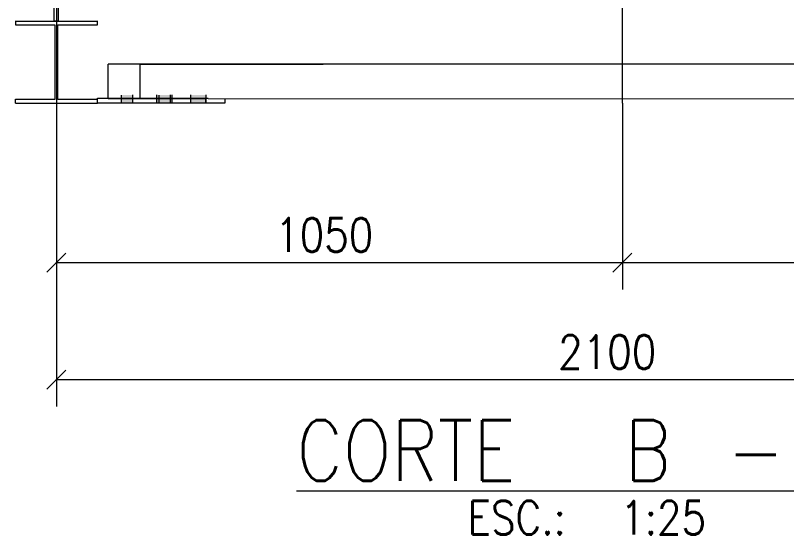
# Model space of a CAD drawing. Header units: millimetres. Extents: x -753 to 90, y 56274 to 56868.
# Drawn here: x -45 to 12.2, y 56650.9 to 56689.5 of the extents above; entities that cross this region are included whole.
import ezdxf

# ---------------------------------------------------------------- set-up
doc = ezdxf.new("R2010")
doc.units = ezdxf.units.MM
doc.linetypes.add('XKITLINE00', pattern=[0])
for name, color, linetype, lineweight in [('Cota', 4, 'Continuous', 0), ('Grelha', 4, 'Continuous', 0), ('Outro tipo de objeto', 7, 'Continuous', 0), ('Parafuso', 3, 'Continuous', 0), ('Peça', 2, 'Continuous', 0)]:
    doc.layers.add(name, color=color, linetype=linetype, lineweight=lineweight)
doc.styles.add('ROMANS', font='romans__.ttf')

# ---------------------------------------------------------------- blocks, each defined once
blk = doc.blocks.new('*A3')
at = {"layer": 'Grelha', "color": 7, "linetype": 'XKITLINE00', "lineweight": 0}
blk.add_line((0, 56682.951), (0, 56768.892), dxfattribs=at)
blk = doc.blocks.new('*A13')
at = {"layer": 'Peça', "color": 1, "linetype": 'XKITLINE00', "lineweight": 0}
for p, q in [((38.16, 56685.832), (-38.16, 56685.832)), ((-38.16, 56683.292), (-38.16, 56685.832)), ((38.16, 56683.292), (38.16, 56685.832)), ((-38.16, 56683.292), (-35.791, 56683.292)), ((26.053, 56683.292), (38.16, 56683.292))]:
    blk.add_line(p, q, dxfattribs=at)
blk = doc.blocks.new('*A14')
at = {"layer": 'Peça', "color": 1, "linetype": 'XKITLINE00', "lineweight": 0}
for p, q in [((20.139, 56685.798), (-35.791, 56685.828)), ((-35.791, 56683.288), (-35.791, 56685.828)), ((20.145, 56683.258), (20.139, 56685.798)), ((20.73, 56685.798), (20.139, 56685.798)), ((20.73, 56685.798), (20.735, 56683.512)), ((-35.791, 56683.288), (-30.907, 56683.286)), ((-30.735, 56683.286), (20.145, 56683.258)), ((20.145, 56683.258), (26.053, 56683.258)), ((26.052, 56683.512), (20.735, 56683.515)), ((20.735, 56683.512), (26.052, 56683.512)), ((26.053, 56683.258), (26.052, 56683.512))]:
    blk.add_line(p, q, dxfattribs=at)
blk = doc.blocks.new('*A68')
at = {"layer": 'Outro tipo de objeto', "color": 1, "linetype": 'XKITLINE00', "lineweight": 0}
blk.add_line((-24.187, 56654.167), (20.916, 56654.167), dxfattribs=at)
at = {"layer": 'Outro tipo de objeto', "color": 1, "style": 'ROMANS', "width": 0.85}
for s, p in [('CORTE', (-24.187, 56654.917)), ('B', (0.172, 56654.917)), ('B', (15.57, 56654.917)), ('-', (7.768, 56654.917))]:
    blk.add_text(s, height=4.5, dxfattribs=at).set_placement(p)
at = {"layer": 'Outro tipo de objeto', "color": 3, "style": 'ROMANS', "width": 0.85}
for s, p in [('ESC.:', (-11.482, 56650.917)), ('1:25', (-0.165, 56650.917))]:
    blk.add_text(s, height=2.5, dxfattribs=at).set_placement(p)
blk = doc.blocks.new('*A74')
at = {"layer": 'Peça', "color": 1, "linetype": 'XKITLINE00', "lineweight": 0}
for p, q in [((-45.04, 56689.065), (-45.04, 56688.754)), ((-45.04, 56689.018), (-38.96, 56689.018)), ((-38.96, 56688.754), (-38.96, 56689.065)), ((-45.04, 56688.754), (-42.116, 56688.754)), ((-42.116, 56688.754), (-42.116, 56683.202)), ((-41.884, 56683.202), (-41.884, 56688.754)), ((-41.884, 56688.754), (-38.96, 56688.754)), ((-45.04, 56682.938), (-45.04, 56683.249)), ((-42.116, 56683.202), (-45.04, 56683.202)), ((-38.96, 56683.202), (-41.884, 56683.202)), ((-38.96, 56682.938), (-38.96, 56683.229)), ((-45.04, 56682.938), (-38.96, 56682.938))]:
    blk.add_line(p, q, dxfattribs=at)
blk = doc.blocks.new('*A75')
at = {"layer": 'Peça', "color": 1, "linetype": 'XKITLINE00', "lineweight": 0}
for p, q in [((-35.791, 56685.832), (-35.791, 56685.838)), ((-35.791, 56685.838), (-35.682, 56685.838)), ((-35.682, 56685.838), (-22.217, 56685.845)), ((-35.682, 56685.838), (-35.682, 56685.832))]:
    blk.add_line(p, q, dxfattribs=at)
blk = doc.blocks.new('*A81')
at = {"layer": 'Peça', "color": 1, "linetype": 'XKITLINE00', "lineweight": 0}
for p, q in [((-41.84, 56696.534), (-42.16, 56696.534)), ((-42.16, 56696.516), (-41.84, 56696.516)), ((-41.84, 56689.041), (-41.84, 56696.534)), ((-42.16, 56689.041), (-42.16, 56694.182)), ((-42.16, 56693.905), (-41.84, 56693.905)), ((-42.16, 56689.041), (-41.84, 56689.041))]:
    blk.add_line(p, q, dxfattribs=at)
blk = doc.blocks.new('*A82')
at = {"layer": 'Peça', "color": 1, "linetype": 'XKITLINE00', "lineweight": 0}
for p, q in [((-38.96, 56683.202), (-38.96, 56683.301)), ((-38.96, 56683.301), (-38.16, 56683.301)), ((-30.907, 56683.285), (-38.96, 56683.285)), ((-30.735, 56683.286), (-30.907, 56683.285)), ((-30.907, 56682.965), (-30.907, 56683.285)), ((-29.471, 56682.969), (-29.471, 56683.285)), ((-38.96, 56682.965), (-30.907, 56682.965)), ((-30.907, 56682.965), (-29.471, 56682.969))]:
    blk.add_line(p, q, dxfattribs=at)
blk = doc.blocks.new('*A85')
at = {"layer": 'Parafuso'}
for points in [[(-36.34, 56683.548), (-36.34, 56683.294), (-37.18, 56683.293), (-37.18, 56683.547)], [(-36.34, 56683.294), (-36.34, 56682.974), (-37.18, 56682.973), (-37.18, 56683.293)], [(-33.54, 56683.548), (-33.54, 56683.294), (-34.38, 56683.293), (-34.38, 56683.547)], [(-33.54, 56683.294), (-33.54, 56682.974), (-34.38, 56682.973), (-34.38, 56683.293)]]:
    blk.add_hatch(color=7, dxfattribs=at).paths.add_polyline_path(points, flags=17)
at = {"layer": 'Parafuso', "color": 7, "linetype": 'XKITLINE00', "lineweight": 0}
for p, q in [((-37.18, 56683.293), (-37.18, 56683.547)), ((-37.18, 56682.973), (-37.18, 56683.293)), ((-36.34, 56683.294), (-36.34, 56683.548)), ((-36.34, 56682.974), (-36.34, 56683.294)), ((-34.38, 56683.293), (-34.38, 56683.547)), ((-34.38, 56682.973), (-34.38, 56683.293)), ((-33.54, 56683.294), (-33.54, 56683.548)), ((-33.54, 56682.974), (-33.54, 56683.294))]:
    blk.add_line(p, q, dxfattribs=at)
blk = doc.blocks.new('*A86')
at = {"layer": 'Parafuso'}
for points in [[(-33.421, 56683.543), (-33.421, 56683.289), (-34.541, 56683.289), (-34.541, 56683.543)], [(-33.421, 56683.289), (-33.421, 56682.969), (-34.541, 56682.969), (-34.541, 56683.289)], [(-30.893, 56683.542), (-30.893, 56683.288), (-32.013, 56683.287), (-32.013, 56683.541)], [(-30.893, 56683.288), (-30.893, 56682.968), (-32.013, 56682.967), (-32.013, 56683.287)]]:
    blk.add_hatch(color=7, dxfattribs=at).paths.add_polyline_path(points, flags=17)
at = {"layer": 'Parafuso', "color": 7, "linetype": 'XKITLINE00', "lineweight": 0}
for p, q in [((-34.541, 56683.289), (-34.541, 56683.543)), ((-34.541, 56682.969), (-34.541, 56683.289)), ((-33.421, 56683.289), (-33.421, 56683.543)), ((-33.421, 56682.969), (-33.421, 56683.289)), ((-32.013, 56683.287), (-32.013, 56683.541)), ((-32.013, 56682.967), (-32.013, 56683.287)), ((-30.893, 56683.288), (-30.893, 56683.542)), ((-30.893, 56682.968), (-30.893, 56683.288))]:
    blk.add_line(p, q, dxfattribs=at)
blk = doc.blocks.new('*A87')
at = {"layer": 'Parafuso'}
for points in [[(-33.421, 56683.551), (-33.421, 56683.297), (-34.541, 56683.298), (-34.541, 56683.552)], [(-33.421, 56683.297), (-33.421, 56682.977), (-34.541, 56682.978), (-34.541, 56683.298)], [(-30.893, 56683.553), (-30.893, 56683.299), (-32.013, 56683.299), (-32.013, 56683.553)], [(-30.893, 56683.299), (-30.893, 56682.979), (-32.013, 56682.979), (-32.013, 56683.299)]]:
    blk.add_hatch(color=7, dxfattribs=at).paths.add_polyline_path(points, flags=17)
at = {"layer": 'Parafuso', "color": 7, "linetype": 'XKITLINE00', "lineweight": 0}
for p, q in [((-34.541, 56683.298), (-34.541, 56683.552)), ((-34.541, 56682.978), (-34.541, 56683.298)), ((-33.421, 56683.297), (-33.421, 56683.551)), ((-33.421, 56682.977), (-33.421, 56683.297)), ((-32.013, 56683.299), (-32.013, 56683.553)), ((-32.013, 56682.979), (-32.013, 56683.299)), ((-30.893, 56683.299), (-30.893, 56683.553)), ((-30.893, 56682.979), (-30.893, 56683.299))]:
    blk.add_line(p, q, dxfattribs=at)
blk = doc.blocks.new('*A2138')
at = {"layer": 'Cota', "color": 7, "linetype": 'XKITLINE00', "lineweight": 0}
for p, q in [((42, 56730.961), (42, 56669.109)), ((0, 56682.951), (0, 56669.109)), ((0.707, 56671.816), (-0.707, 56670.402)), ((42.707, 56671.816), (41.293, 56670.402)), ((0, 56671.109), (42, 56671.109))]:
    blk.add_line(p, q, dxfattribs=at)
at = {"layer": 'Cota', "color": 3}
for p in [(0, 56671.109), (42, 56671.109)]:
    blk.add_point(p, dxfattribs=at)
at = {"layer": 'Cota', "color": 3, "style": 'ROMANS', "width": 0.85}
blk.add_text('1050', height=2.5, dxfattribs=at).set_placement((16.229, 56671.909))
blk = doc.blocks.new('*A2139')
at = {"layer": 'Cota', "color": 7, "linetype": 'XKITLINE00', "lineweight": 0}
for p, q in [((-42, 56730.938), (-42, 56660.417)), ((42, 56730.985), (42, 56660.417)), ((-41.293, 56663.124), (-42.707, 56661.71)), ((42.707, 56663.124), (41.293, 56661.71)), ((-42, 56662.417), (42, 56662.417))]:
    blk.add_line(p, q, dxfattribs=at)
at = {"layer": 'Cota', "color": 3}
for p in [(-42, 56662.417), (42, 56662.417)]:
    blk.add_point(p, dxfattribs=at)
at = {"layer": 'Cota', "color": 3, "style": 'ROMANS', "width": 0.85}
blk.add_text('2100', height=2.5, dxfattribs=at).set_placement((-4.771, 56663.217))
blk = doc.blocks.new('*A2144')
at = {"layer": 'Cota', "color": 7, "linetype": 'XKITLINE00', "lineweight": 0}
for p, q in [((-42, 56730.938), (-42, 56669.109)), ((0, 56682.951), (0, 56669.109)), ((-41.293, 56671.816), (-42.707, 56670.402)), ((0.707, 56671.816), (-0.707, 56670.402)), ((-42, 56671.109), (0, 56671.109))]:
    blk.add_line(p, q, dxfattribs=at)
at = {"layer": 'Cota', "color": 3}
for p in [(-42, 56671.109), (0, 56671.109)]:
    blk.add_point(p, dxfattribs=at)
at = {"layer": 'Cota', "color": 3, "style": 'ROMANS', "width": 0.85}
blk.add_text('1050', height=2.5, dxfattribs=at).set_placement((-25.771, 56671.909))

msp = doc.modelspace()

# ---------------------------------------------------------------- block references
at = {"lineweight": 0}
for name in ['*A3', '*A2139', '*A2144', '*A2138', '*A81', '*A74', '*A13', '*A75', '*A14', '*A82', '*A85', '*A87', '*A86', '*A68']:
    msp.add_blockref(name, (0, 0), dxfattribs=at)

doc.saveas('drawing.dxf')
